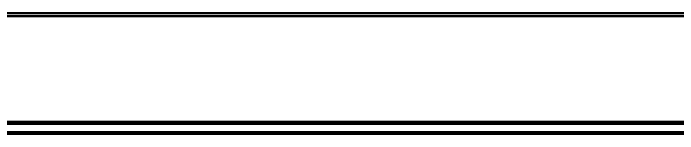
# Model space of a CAD drawing. Header units: millimetres. Extents: x 60499 to 556746, y 248297 to 497145.
# Drawn here: x 171150 to 176553, y 327653 to 328630 of the extents above; entities that cross this region are included whole.
import ezdxf

# ---------------------------------------------------------------- set-up
doc = ezdxf.new("R2010")
doc.units = ezdxf.units.MM
doc.layers.add('Visible (ANSI)', color=7, linetype='Continuous', lineweight=50)

msp = doc.modelspace()

# ---------------------------------------------------------------- linework, layer by layer
at = {"layer": 'Visible (ANSI)'}
for p, q in [((155008.8, 328629.6), (193007.8, 328629.6)), ((155022.3, 328605.2), (192994.3, 328605.2)), ((148347.5, 327652.8), (199669, 327652.8))]:
    msp.add_line(p, q, dxfattribs=at)
at = {"layer": 'Visible (ANSI)', "flags": 128}
for points in [[(148347.5, 327982.9), (148347.5, 327748.9), (199669, 327748.9), (199669, 327982.9)], [(199676.7, 327741.3), (199669, 327743.9), (148347.5, 327743.9), (148339.8, 327744.3)], [(199669, 327733.2), (148347.5, 327733.2), (148347.5, 327664), (199669, 327664)], [(148337.3, 327657.4), (148347.5, 327654.5), (199669, 327654.5), (199676.7, 327656.5)]]:
    msp.add_lwpolyline(points, dxfattribs=at)

doc.saveas('drawing.dxf')
